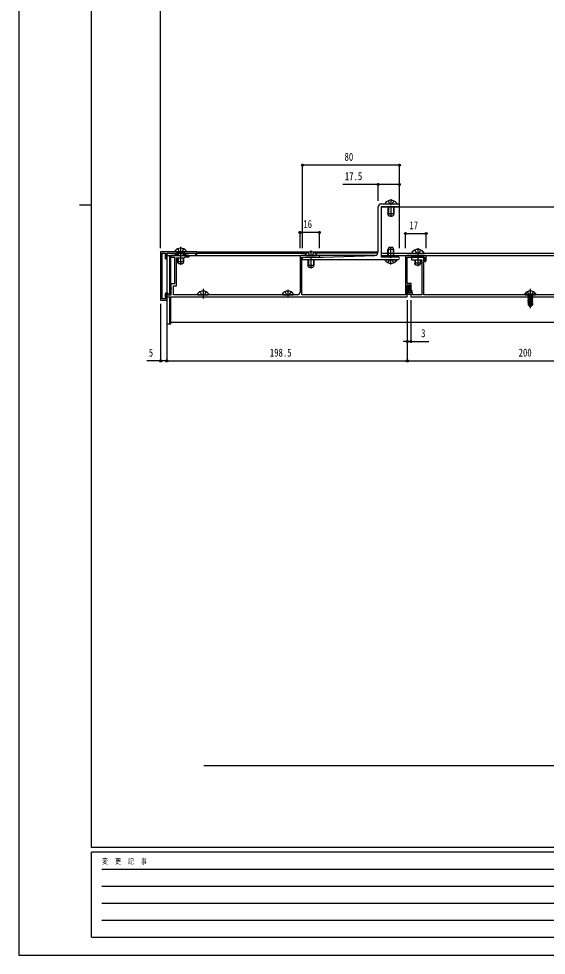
# Model space of a CAD drawing. Units: millimetres, scale not verified. Extents: x -841 to 841, y -594 to 594.
# Drawn here: x -841 to -406, y -594 to 178 of the extents above; entities that cross this region are included whole.
import ezdxf
from ezdxf.enums import TextEntityAlignment as Align

# ---------------------------------------------------------------- set-up
doc = ezdxf.new("R2010")
doc.units = ezdxf.units.MM
doc.header["$LTSCALE"] = 3
for name, color, linetype in [('0-2_YKK_11', 7, 'Continuous'), ('0-3_YKK_12', 2, 'Continuous'), ('0-4_YKK_13', 4, 'Continuous'), ('0-5_YKK_D', 6, 'Continuous'), ('0-6_YKK_ZWAK', 7, 'Continuous')]:
    doc.layers.add(name, color=color, linetype=linetype)
doc.styles.add('ＭＳ ゴシック', font='')
doc.styles.get('ＭＳ ゴシック').set_extended_font_data('MS Gothic')

msp = doc.modelspace()

# ---------------------------------------------------------------- linework, layer by layer
at = {"layer": '0-2_YKK_11'}
for p, q in [((-608.927, -17.846), (-608.927, -47.246)), ((-505.927, -16.846), (-520.927, -16.846)), ((-504.927, -21.246), (-504.927, -17.846)), ((-718.927, -48.446), (-718.927, -50.846))]:
    msp.add_line(p, q, dxfattribs=at)
for points in [[(-723.927, -13.846), (-723.927, -53.846), (-718.927, -53.846), (-718.927, -48.446)], [(-693.927, -16.246), (-693.927, -13.846), (-723.927, -13.846)], [(-720.127, -48.446), (-720.127, -52.646), (-722.727, -52.646), (-722.727, -15.046), (-720.127, -15.046), (-720.127, -19.246)], [(-718.927, -19.246), (-718.927, -15.046), (-711.927, -15.046), (-711.927, -16.846), (-710.927, -16.846), (-710.927, -15.046), (-703.927, -15.046), (-703.927, -16.846), (-702.927, -16.846), (-702.927, -15.046), (-695.127, -15.046), (-695.127, -16.246)], [(-701.027, -16.846), (-706.968, -16.846), (-707.152, -16.966), (-707.702, -16.966), (-707.885, -16.846), (-715.427, -16.846), (-715.427, -18.346), (-712.427, -18.346), (-712.427, -40.346), (-715.427, -40.346), (-715.427, -43.888), (-715.307, -44.071), (-715.307, -44.621), (-715.427, -44.804), (-715.427, -49.646), (-717.727, -49.646), (-717.727, -48.446)], [(-610.927, -49.246), (-713.427, -49.246), (-713.427, -41.846), (-710.927, -41.846), (-710.927, -18.846), (-704.427, -18.846), (-703.627, -18.046), (-701.027, -18.046)], [(-521.927, -17.846), (-521.927, -49.246), (-607.427, -49.246), (-607.427, -18.346), (-592.927, -18.346), (-592.927, -16.846), (-607.927, -16.846)], [(-516.602, -45.822), (-517.227, -45.197), (-517.227, -39.846), (-520.427, -39.846), (-520.427, -18.346), (-506.127, -18.346), (-506.127, -21.246)], [(-331.027, -49.246), (-506.827, -49.246), (-506.827, -18.346), (-511.368, -18.346), (-511.552, -18.466), (-512.102, -18.466), (-512.285, -18.346), (-516.827, -18.346), (-516.827, -20.346), (-508.327, -20.346), (-508.327, -49.246), (-516.227, -49.246), (-516.227, -47.646), (-518.827, -47.646), (-518.827, -42.446)], [(-718.927, -50.846), (-520.427, -50.846), (-520.427, -41.046), (-518.427, -41.046), (-518.427, -45.694), (-517.451, -46.67)], [(-520.027, -42.446), (-520.027, -48.846), (-517.427, -48.846), (-517.427, -50.846)], [(-517.427, -50.846), (-320.427, -50.846), (-320.427, -48.846), (-317.827, -48.846), (-317.827, -42.446)]]:
    msp.add_lwpolyline(points, dxfattribs=at)
for centre, radius, start, end in [((-719.527, -19.246), 0.6, 179.99999, 0.00001), ((-701.027, -17.446), 0.6, 269.99999, 90.00001), ((-694.527, -16.246), 0.6, 179.99999, 0.00001), ((-607.927, -17.846), 1, 90.00001, 179.99999), ((-520.927, -17.846), 1, 90.00001, 179.99999), ((-505.527, -21.246), 0.6, 179.99999, 0.00001), ((-505.927, -17.846), 1, 0.00001, 89.99999), ((-519.427, -42.446), 0.6, 359.99999, 180.00001), ((-517.027, -46.246), 0.6, 224.99999, 45.00001), ((-719.527, -48.446), 0.6, 359.99999, 180.00001), ((-718.327, -48.446), 0.6, 359.99999, 180.00001), ((-610.927, -47.246), 2, 270.00001, 359.99999)]:
    msp.add_arc(centre, radius, start, end, dxfattribs=at)
at = {"layer": '0-3_YKK_12'}
for p, q in [((-541.927, 23.154), (-40.385, 23.154)), ((-541.927, 23.154), (-541.927, -16.846)), ((-718.427, -16.846), (-718.427, -15.046)), ((-694.427, -13.846), (-544.427, -13.846)), ((-693.927, -15.046), (-603.493, -15.046)), ((-544.671, -15.046), (-596.36, -15.046)), ((-541.927, -14.846), (-275.424, -14.846)), ((-718.927, -16.846), (-607.927, -16.846)), ((-547.137, -16.846), (-593.227, -16.846)), ((-541.927, -16.846), (-275.424, -16.846)), ((-718.927, -53.546), (-718.927, -50.846)), ((-715.427, -71.846), (677.573, -71.846)), ((696.723, -437.67), (-688.395, -437.67))]:
    msp.add_line(p, q, dxfattribs=at)
at = {"layer": '0-4_YKK_13'}
for p, q in [((-538.677, 26.254), (-538.677, 26.154)), ((-538.177, 25.654), (-529.677, 25.654)), ((-536.277, 28.166), (-535.072, 25.749)), ((-534.893, 25.654), (-535.072, 25.749)), ((-533.927, 29.654), (-533.927, 25.654)), ((-533.927, 24.154), (-533.927, 14.955)), ((-532.96, 25.654), (-532.782, 25.749)), ((-531.577, 28.166), (-532.782, 25.749)), ((-529.177, 26.254), (-529.177, 26.154)), ((-544.427, -13.86), (-544.427, 23.154)), ((-536.427, 23.154), (-536.427, 17.354)), ((-531.427, 17.354), (-536.427, 17.354)), ((-535.627, 15.654), (-536.427, 17.354)), ((-535.994, 23.154), (-535.994, 16.434)), ((-532.227, 15.654), (-535.627, 15.654)), ((-531.427, 17.354), (-532.227, 15.654)), ((-531.86, 23.154), (-531.86, 16.434)), ((-531.427, 23.154), (-531.427, 17.354)), ((-712.177, -13.246), (-712.177, -13.346)), ((-711.677, -13.846), (-703.177, -13.846)), ((-709.927, -15.246), (-709.854, -15.046)), ((-704.927, -15.246), (-709.927, -15.246)), ((-709.927, -15.246), (-709.927, -16.846)), ((-709.777, -11.334), (-708.572, -13.751)), ((-709.494, -15.246), (-709.536, -15.046)), ((-709.494, -15.246), (-709.494, -16.846)), ((-708.393, -13.846), (-708.572, -13.751)), ((-707.427, -9.846), (-707.427, -24.545)), ((-706.46, -13.846), (-706.282, -13.751)), ((-705.077, -11.334), (-706.282, -13.751)), ((-705.36, -15.246), (-705.318, -15.046)), ((-705.36, -15.246), (-705.36, -16.846)), ((-704.927, -15.246), (-704.999, -15.046)), ((-704.927, -15.246), (-704.927, -16.846)), ((-702.677, -13.246), (-702.677, -13.346)), ((-602.277, -14.334), (-601.072, -16.751)), ((-599.927, -12.846), (-599.927, -16.846)), ((-597.577, -14.334), (-598.782, -16.751)), ((-535.627, -10.346), (-536.427, -12.046)), ((-536.427, -17.846), (-536.427, -12.046)), ((-531.427, -12.046), (-536.427, -12.046)), ((-535.994, -17.846), (-535.994, -11.126)), ((-532.227, -10.346), (-535.627, -10.346)), ((-533.927, -18.846), (-533.927, -9.646)), ((-531.427, -12.046), (-532.227, -10.346)), ((-531.86, -17.846), (-531.86, -11.126)), ((-531.427, -17.846), (-531.427, -12.046)), ((-516.577, -14.246), (-516.577, -14.346)), ((-516.077, -14.846), (-507.577, -14.846)), ((-514.177, -12.334), (-512.972, -14.751)), ((-511.827, -15.36), (-512.972, -14.751)), ((-511.827, -10.846), (-511.827, -25.545)), ((-511.827, -15.36), (-510.682, -14.751)), ((-509.477, -12.334), (-510.682, -14.751)), ((-507.077, -14.246), (-507.077, -14.346)), ((-718.927, -16.846), (-716.427, -16.846)), ((-718.927, -16.846), (-718.927, -47.854)), ((-716.427, -16.846), (-715.427, -16.846)), ((-716.427, -16.846), (-716.427, -49.646)), ((-716.427, -49.646), (-716.427, -16.846)), ((-715.427, -49.346), (-715.427, -16.846)), ((-709.927, -18.846), (-709.927, -22.146)), ((-704.927, -22.146), (-709.927, -22.146)), ((-709.127, -23.846), (-709.927, -22.146)), ((-709.494, -18.846), (-709.494, -23.066)), ((-704.927, -22.146), (-705.727, -23.846)), ((-705.36, -18.846), (-705.36, -23.066)), ((-704.927, -18.846), (-704.927, -22.146)), ((-604.677, -16.246), (-604.677, -16.346)), ((-604.177, -16.846), (-595.677, -16.846)), ((-602.427, -20.346), (-602.427, -25.146)), ((-601.994, -20.346), (-601.994, -26.066)), ((-600.893, -16.846), (-601.072, -16.751)), ((-599.927, -18.346), (-599.927, -27.545)), ((-598.96, -16.846), (-598.782, -16.751)), ((-597.86, -20.346), (-597.86, -26.066)), ((-597.427, -20.346), (-597.427, -25.146)), ((-595.177, -16.246), (-595.177, -16.346)), ((-589.874, -18.344), (-547.322, -16.858)), ((-538.677, -20.946), (-538.677, -20.846)), ((-538.177, -20.346), (-529.677, -20.346)), ((-536.277, -22.858), (-535.072, -20.441)), ((-534.893, -20.346), (-535.072, -20.441)), ((-533.927, -24.346), (-533.927, -20.346)), ((-532.96, -20.346), (-532.782, -20.441)), ((-531.577, -22.858), (-532.782, -20.441)), ((-529.177, -20.946), (-529.177, -20.846)), ((-514.327, -20.346), (-514.327, -23.146)), ((-509.327, -23.146), (-514.327, -23.146)), ((-513.527, -24.846), (-514.327, -23.146)), ((-513.894, -20.346), (-513.894, -24.066)), ((-509.327, -23.146), (-510.127, -24.846)), ((-509.76, -20.346), (-509.76, -24.066)), ((-509.327, -20.346), (-509.327, -23.146)), ((-705.727, -23.846), (-709.127, -23.846)), ((-597.427, -25.146), (-602.427, -25.146)), ((-601.627, -26.846), (-602.427, -25.146)), ((-598.227, -26.846), (-601.627, -26.846)), ((-597.427, -25.146), (-598.227, -26.846)), ((-510.127, -24.846), (-513.527, -24.846)), ((-688.927, -44.246), (-688.927, -52.246)), ((-688.927, -45.246), (-688.927, -50.846)), ((-618.927, -45.246), (-618.927, -50.846)), ((-418.927, -44.246), (-418.927, -52.246)), ((-418.927, -45.046), (-418.927, -60.346)), ((-418.927, -45.246), (-418.927, -50.846)), ((-718.927, -50.846), (-718.927, -73.346)), ((-716.427, -73.346), (-716.427, -50.846)), ((-693.677, -48.646), (-693.677, -48.746)), ((-693.177, -49.246), (-684.677, -49.246)), ((-691.277, -46.734), (-690.072, -49.151)), ((-689.893, -49.246), (-690.072, -49.151)), ((-687.96, -49.246), (-687.782, -49.151)), ((-686.577, -46.734), (-687.782, -49.151)), ((-684.177, -48.646), (-684.177, -48.746)), ((-623.677, -48.646), (-623.677, -48.746)), ((-623.177, -49.246), (-614.677, -49.246)), ((-621.277, -46.734), (-620.072, -49.151)), ((-619.893, -49.246), (-620.072, -49.151)), ((-617.96, -49.246), (-617.782, -49.151)), ((-616.577, -46.734), (-617.782, -49.151)), ((-614.177, -48.646), (-614.177, -48.746)), ((-423.677, -48.646), (-423.677, -48.746)), ((-423.177, -49.246), (-414.677, -49.246)), ((-422.927, -48.746), (-422.785, -47.943)), ((-414.927, -48.746), (-422.927, -48.746)), ((-422.927, -48.746), (-422.839, -49.246)), ((-415.015, -49.246), (-422.839, -49.246)), ((-421.277, -46.734), (-420.072, -49.151)), ((-421.027, -49.896), (-417.427, -49.296)), ((-417.427, -49.396), (-421.027, -49.996)), ((-421.027, -49.896), (-420.477, -49.578)), ((-421.027, -49.896), (-421.027, -49.996)), ((-421.027, -49.896), (-421.027, -49.996)), ((-421.027, -49.996), (-420.477, -50.313)), ((-421.027, -51.296), (-416.827, -50.596)), ((-416.827, -50.696), (-421.027, -51.396)), ((-421.027, -51.296), (-420.477, -50.978)), ((-421.027, -51.296), (-421.027, -51.396)), ((-421.027, -51.396), (-420.477, -51.713)), ((-421.027, -52.696), (-416.827, -51.996)), ((-416.827, -52.096), (-421.027, -52.796)), ((-421.027, -52.696), (-420.477, -52.378)), ((-421.027, -52.696), (-421.027, -52.796)), ((-421.027, -52.796), (-420.477, -53.113)), ((-421.027, -54.096), (-416.827, -53.396)), ((-416.827, -53.496), (-421.027, -54.196)), ((-421.027, -54.096), (-420.477, -53.778)), ((-417.427, -49.296), (-420.477, -49.578)), ((-420.477, -50.313), (-417.427, -49.396)), ((-420.477, -49.446), (-420.477, -49.578)), ((-417.377, -50.278), (-420.477, -50.978)), ((-420.477, -50.313), (-420.477, -50.978)), ((-417.377, -51.013), (-420.477, -51.713)), ((-417.377, -51.678), (-420.477, -52.378)), ((-420.477, -51.713), (-420.477, -52.378)), ((-417.377, -53.078), (-420.477, -53.778)), ((-420.477, -53.113), (-420.477, -53.778)), ((-419.893, -49.246), (-420.072, -49.151)), ((-417.96, -49.246), (-417.782, -49.151)), ((-416.577, -46.734), (-417.782, -49.151)), ((-417.427, -49.296), (-417.427, -49.396)), ((-417.377, -49.446), (-417.377, -50.278)), ((-416.827, -50.596), (-417.377, -50.278)), ((-416.827, -50.696), (-417.377, -51.013)), ((-417.377, -51.013), (-417.377, -51.678)), ((-416.827, -51.996), (-417.377, -51.678)), ((-417.377, -52.413), (-417.377, -53.078)), ((-416.827, -53.396), (-417.377, -53.078)), ((-417.377, -53.813), (-417.377, -54.478)), ((-416.827, -50.596), (-416.827, -50.696)), ((-416.827, -51.996), (-416.827, -52.096)), ((-416.827, -53.396), (-416.827, -53.496)), ((-414.927, -48.746), (-415.068, -47.943)), ((-414.927, -48.746), (-415.015, -49.246)), ((-414.177, -48.646), (-414.177, -48.746)), ((-421.027, -54.096), (-421.027, -54.196)), ((-421.027, -54.196), (-420.477, -54.513)), ((-421.027, -55.496), (-418.123, -55.012)), ((-418.152, -55.117), (-421.027, -55.596)), ((-421.027, -55.496), (-420.477, -55.178)), ((-421.027, -55.496), (-421.027, -55.596)), ((-421.027, -55.596), (-420.477, -55.913)), ((-420.627, -55.827), (-420.627, -57.696)), ((-418.471, -56.246), (-420.627, -56.246)), ((-419.755, -56.964), (-420.627, -57.696)), ((-419.077, -59.246), (-420.627, -57.696)), ((-420.477, -54.513), (-420.477, -55.178)), ((-418.013, -54.622), (-420.477, -55.178)), ((-418.234, -55.407), (-420.477, -55.913)), ((-418.927, -57.875), (-419.077, -59.246)), ((-419.077, -59.246), (-418.777, -59.246)), ((-418.435, -56.117), (-419.004, -56.246)), ((-418.016, -54.632), (-418.927, -57.875)), ((-418.927, -57.875), (-418.927, -59.246)), ((-417.575, -54.547), (-418.777, -58.822)), ((-417.527, -57.572), (-418.777, -58.822)), ((-418.777, -59.246), (-417.227, -57.696)), ((-418.777, -58.822), (-418.777, -59.246)), ((-417.377, -54.478), (-417.592, -54.527)), ((-417.527, -54.694), (-417.527, -57.572)), ((-417.527, -54.913), (-416.827, -54.796)), ((-416.827, -54.896), (-417.527, -55.013)), ((-417.227, -56.246), (-417.527, -56.246)), ((-417.227, -57.696), (-417.527, -57.572)), ((-416.827, -54.796), (-417.377, -54.478)), ((-417.377, -55.213), (-417.377, -55.878)), ((-416.927, -56.138), (-417.227, -56.246)), ((-417.227, -56.246), (-417.227, -57.696)), ((-416.827, -54.796), (-416.827, -54.896)), ((-718.927, -73.346), (-716.427, -73.346))]:
    msp.add_line(p, q, dxfattribs=at)
for points in [[(-541.927, 25.654), (-534.385, 25.654), (-534.202, 25.534), (-533.652, 25.534), (-533.468, 25.654), (-528.177, 25.654)], [(-528.177, 23.154), (-541.927, 23.154), (-541.927, -17.846), (-528.177, -17.846)], [(-534.385, -20.346), (-599.468, -20.346), (-599.652, -20.226), (-600.202, -20.226), (-600.385, -20.346), (-606.927, -20.346), (-606.927, -18.346), (-589.979, -18.346)], [(-528.177, -20.346), (-533.468, -20.346), (-533.652, -20.226), (-534.202, -20.226), (-534.385, -20.346)], [(-716.427, -50.846), (-716.427, -73.346), (-715.427, -73.346), (-715.427, -50.846)], [(-421.227, -46.766), (-420.072, -49.083), (-418.927, -49.692)], [(-416.827, -52.096), (-417.377, -52.413), (-420.477, -53.113)], [(-416.827, -53.496), (-417.377, -53.813), (-420.477, -54.513)], [(-416.627, -46.766), (-417.782, -49.083), (-418.927, -49.692)], [(-418.927, -57.875), (-419.755, -56.964), (-419.827, -56.246)], [(-416.827, -54.896), (-417.377, -55.213), (-417.527, -55.247)], [(-416.927, -56.138), (-417.377, -55.878), (-417.527, -55.912)]]:
    msp.add_lwpolyline(points, dxfattribs=at)
for centre, radius, start, end in [((-541.927, 23.154), 2.5, 90.00001, 179.99999), ((-533.927, 22.754), 5.9, 36.38156, 143.61844), ((-538.177, 26.154), 0.5, 180, 270), ((-529.677, 26.154), 0.5, 270, 0), ((-528.177, 24.404), 1.25, 269.99999, 90.00001), ((-707.427, -16.746), 5.9, 36.38156, 143.61844), ((-711.677, -13.346), 0.5, 180, 270), ((-703.177, -13.346), 0.5, 270, 0), ((-599.927, -19.746), 5.9, 36.38156, 143.61844), ((-547.427, -13.86), 3, 271.99998, 360), ((-511.827, -17.746), 5.9, 36.38156, 143.61844), ((-516.077, -14.346), 0.5, 180, 270), ((-507.577, -14.346), 0.5, 270, 0), ((-604.177, -16.346), 0.5, 180, 270), ((-595.677, -16.346), 0.5, 270, 0), ((-589.979, -15.346), 3, 270.00026, 272.00028), ((-538.177, -20.846), 0.5, 90, 180), ((-533.927, -17.446), 5.9, 216.38156, 323.61844), ((-529.677, -20.846), 0.5, 0, 90), ((-528.177, -19.096), 1.25, 269.99999, 90.00001), ((-688.927, -52.146), 5.9, 36.38156, 143.61844), ((-618.927, -52.146), 5.9, 36.38156, 143.61844), ((-418.927, -52.146), 5.9, 36.38156, 143.61844), ((-693.177, -48.746), 0.5, 180, 270), ((-684.677, -48.746), 0.5, 270, 0), ((-623.177, -48.746), 0.5, 180, 270), ((-614.677, -48.746), 0.5, 270, 0), ((-423.177, -48.746), 0.5, 180, 270), ((-421.899, -48.1), 0.9, 122.05588, 170), ((-418.927, -52.846), 6.5, 57.94412, 122.05588), ((-420.677, -49.446), 0.2, 0, 90), ((-417.177, -49.446), 0.2, 90, 180), ((-415.955, -48.1), 0.9, 10, 57.94412), ((-414.677, -48.746), 0.5, 270, 0), ((-417.775, -54.694), 0.248, 0, 165.52934)]:
    msp.add_arc(centre, radius, start, end, dxfattribs=at)
at = {"layer": '0-5_YKK_D'}
for p, q in [((-723.927, -10.846), (-723.927, 209.154)), ((-606.927, -10.846), (-606.927, 58.654)), ((-526.927, 57.654), (-606.927, 57.654)), ((-526.927, -10.846), (-526.927, 58.654)), ((-544.427, 28.154), (-544.427, 42.654)), ((-526.927, 28.154), (-526.927, 42.654)), ((-608.927, -10.846), (-608.927, 3.154)), ((-592.927, 2.154), (-608.927, 2.154)), ((-592.927, -10.846), (-592.927, 3.154)), ((-521.927, -10.846), (-521.927, 2.154)), ((-521.927, 1.154), (-504.927, 1.154)), ((-504.927, -10.846), (-504.927, 2.154)), ((-718.927, -53.846), (-718.927, -104.846)), ((-520.427, -53.846), (-520.427, -104.846)), ((-520.427, -53.846), (-520.427, -88.846)), ((-520.427, -53.846), (-520.427, -104.846)), ((-517.427, -53.846), (-517.427, -88.846)), ((-723.927, -56.846), (-723.927, -104.846)), ((-718.927, -56.846), (-718.927, -104.846)), ((-520.427, -87.846), (-523.827, -87.846)), ((-520.427, -87.846), (-517.427, -87.846)), ((-517.427, -87.846), (-502.627, -87.846)), ((-718.927, -103.846), (-520.427, -103.846)), ((-520.427, -103.846), (-320.427, -103.846))]:
    msp.add_line(p, q, dxfattribs=at)
for points in [[(-526.927, 41.654), (-544.427, 41.654), (-573.587, 41.654)], [(-718.927, -103.846), (-723.927, -103.846), (-735.327, -103.846)]]:
    msp.add_lwpolyline(points, dxfattribs=at)
for centre in [(-606.927, 57.654), (-526.927, 57.654), (-544.427, 41.654), (-526.927, 41.654), (-608.927, 2.154), (-592.927, 2.154), (-521.927, 1.154), (-504.927, 1.154), (-520.427, -87.846), (-517.427, -87.846), (-723.927, -103.846), (-718.927, -103.846), (-718.927, -103.846), (-520.427, -103.846), (-520.427, -103.846)]:
    msp.add_circle(centre, 0.85, dxfattribs=at)
at = {"layer": '0-6_YKK_ZWAK'}
for p, q in [((-780.996, -505), (-780.996, 555)), ((-790.996, 25), (-780.996, 25)), ((779.004, -505), (-780.996, -505)), ((-260.996, -509), (-780.996, -509)), ((-780.996, -579), (-780.996, -509)), ((-772.496, -523), (-270.996, -523)), ((-772.496, -537), (-270.996, -537)), ((-772.496, -551), (-270.996, -551)), ((-772.496, -565), (-270.996, -565)), ((-780.996, -579), (-260.996, -579))]:
    msp.add_line(p, q, dxfattribs=at)
msp.add_lwpolyline([(-841, -594), (841, -594), (841, 594), (-841, 594)], close=True, dxfattribs=at)

# ---------------------------------------------------------------- texts
at = {"layer": '0-5_YKK_D', "style": 'ＭＳ ゴシック', "width": 0.8}
for s, p in [('80', (-572.207, 59.254)), ('17.5', (-571.987, 43.254)), ('16', (-606.207, 3.754)), ('17', (-518.707, 2.754)), ('3', (-509.027, -86.246)), ('5', (-733.727, -102.246)), ('198.5', (-633.837, -102.246)), ('200', (-428.587, -102.246))]:
    msp.add_text(s, height=6.598, dxfattribs=at).set_placement(p, align=Align.BOTTOM_LEFT)
at = {"layer": '0-6_YKK_ZWAK', "style": 'ＭＳ ゴシック', "width": 0.8}
msp.add_text('変  更  記  事', height=4.399, dxfattribs=at).set_placement((-772.262, -520), align=Align.BOTTOM_LEFT)

doc.saveas('drawing.dxf')
